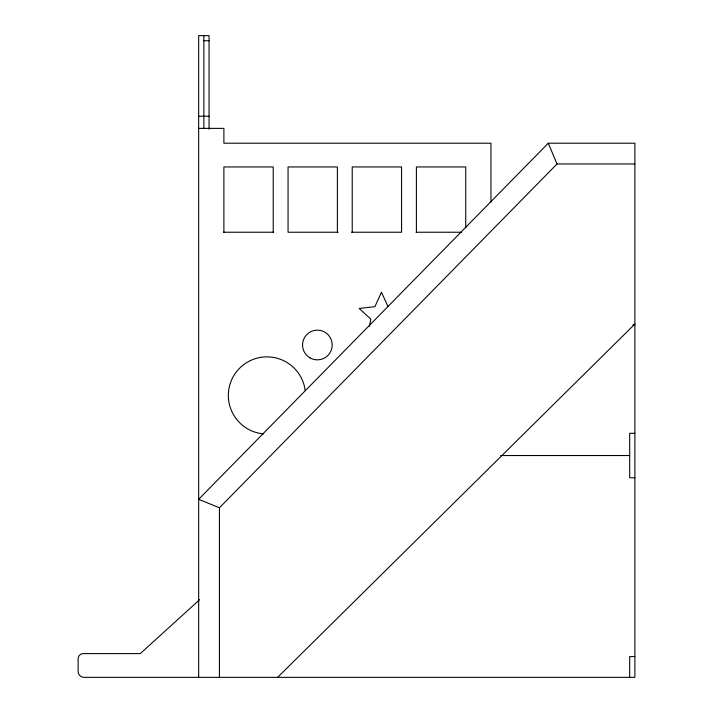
<?xml version="1.0" encoding="UTF-8"?>
<svg xmlns="http://www.w3.org/2000/svg" width="713" height="713" viewBox="0 0 713 713"><rect width="100%" height="100%" fill="white"/><g stroke="black" fill="none" stroke-linecap="round" stroke-linejoin="round"><path stroke-width="1.07" d="M369.379 326.385L370.858 319.139L359.165 308.453L374.904 306.67L381.464 292.25L388.015 306.67M199.649 599.66L140.292 653.607L83.314 653.607A5.196 5.196 0 0 0 78.118 658.803L78.118 671.414A5.936 5.936 0 0 0 84.054 677.35L634.882 677.35L634.882 143.206L548.288 143.206L198.669 499.305L219.435 507.799L557.005 163.981L634.882 163.981M277.607 677.35L634.882 324.041M203.856 40.739L209.052 40.739M198.669 116.237L209.052 116.237M198.669 128.376L223.891 128.376L223.891 143.206L490.963 143.206L490.963 202.189M223.517 232.233L273.596 232.233M338.14 232.233L288.061 232.233L288.061 166.949L337.392 166.949L337.392 232.233M351.491 232.233L401.562 232.233L401.562 166.949L352.231 166.949L352.231 232.233M416.036 232.233L461.659 232.233M632.805 324.968L634.882 324.968M634.882 433.281L629.686 433.281L629.686 477.79L634.882 477.79M500.579 455.536L629.686 455.536M634.882 656.575L629.686 656.575L629.686 677.35M548.288 143.206L557.005 163.981M465.741 227.803L465.741 166.949L416.401 166.949L416.401 232.233M273.222 232.233L273.222 166.949L223.891 166.949L223.891 232.233M219.435 507.799L219.435 677.35M209.052 129.222L209.052 35.65L198.669 35.65L198.669 677.35M203.856 35.65L203.856 128.322M263.694 433.887A38.573 38.573 0 0 1 228.347 394.904A38.573 38.573 0 0 1 264.764 356.928A38.573 38.573 0 0 1 305.191 390.608M309.95 357.846A14.839 14.839 0 0 0 332.205 344.994A14.839 14.839 0 0 0 309.95 332.142A14.839 14.839 0 0 0 309.95 357.846"/></g></svg>
